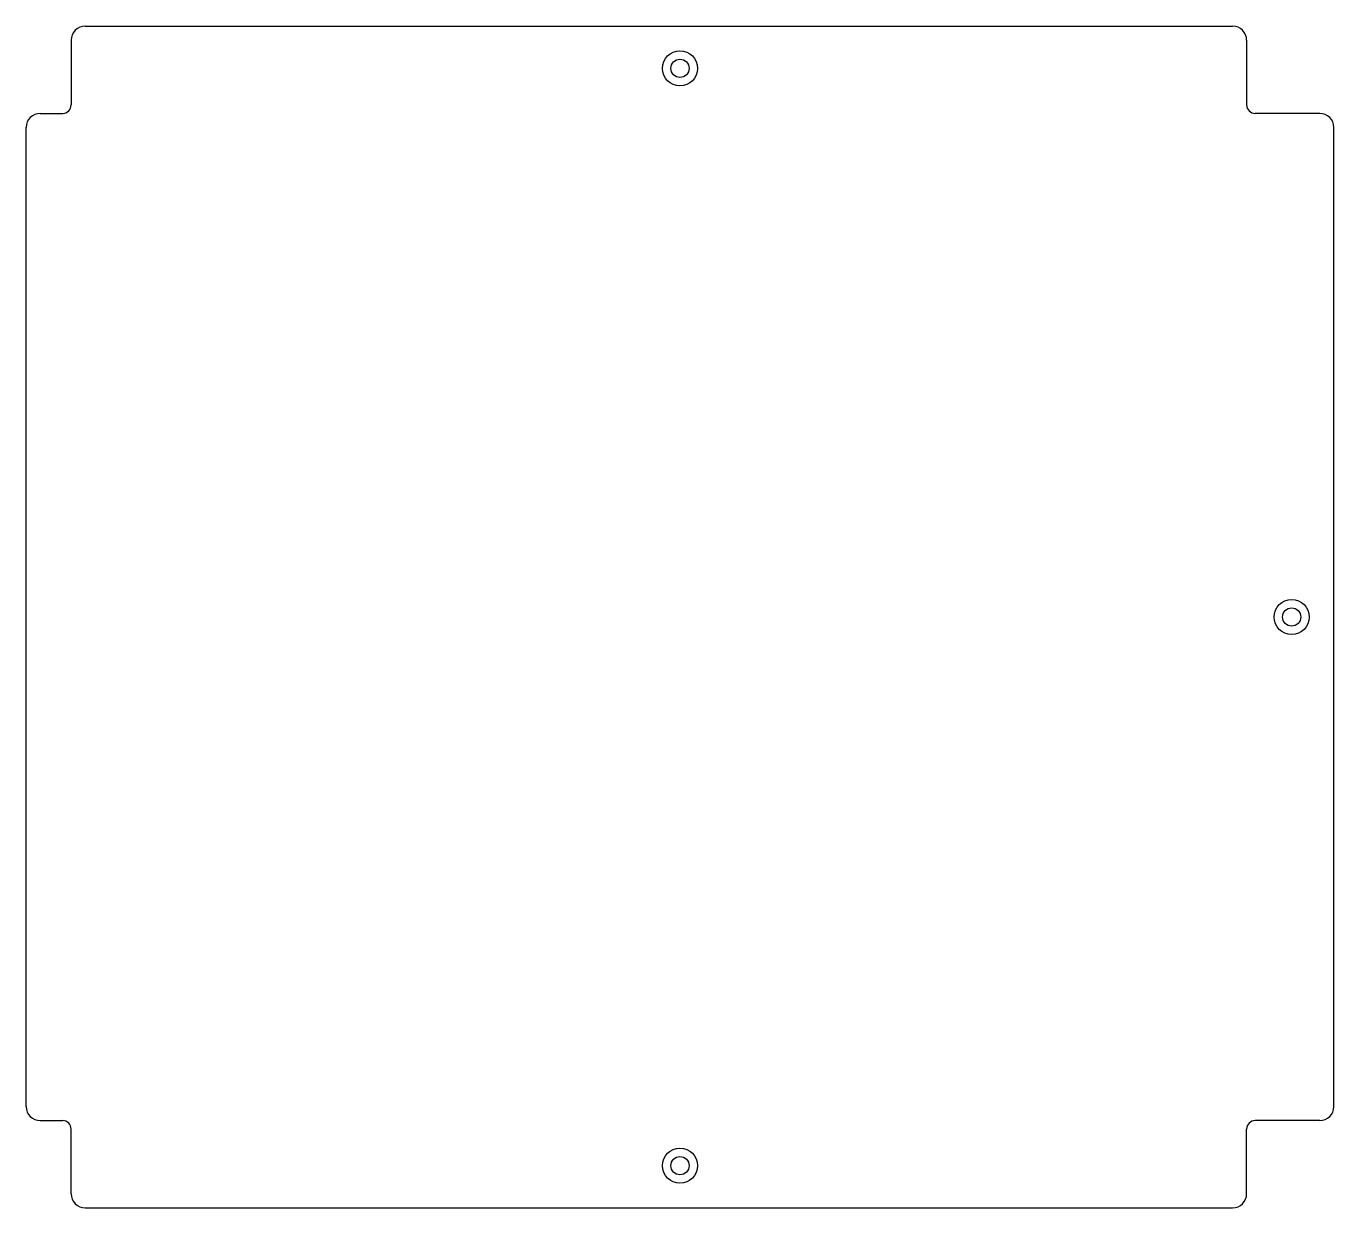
# Model space of a CAD drawing. Header units: metres. Extents: x 0 to 465, y 0 to 420.
import ezdxf

# ---------------------------------------------------------------- set-up
doc = ezdxf.new("R2010")
doc.units = ezdxf.units.M

msp = doc.modelspace()

# ---------------------------------------------------------------- linework, layer by layer
at = {"layer": 'CSK90_D12.5_TOP'}
for centre in [(232.5, 405), (450, 210), (232.5, 15)]:
    msp.add_circle(centre, 6.25, dxfattribs=at)
at = {"layer": 'CUT'}
for p, q in [((21, 420), (429, 420)), ((16, 415), (16, 392)), ((434, 415), (434, 392)), ((5, 389), (13, 389)), ((460, 389), (437, 389)), ((0, 36), (0, 384)), ((465, 36), (465, 384)), ((5, 31), (13, 31)), ((16, 5), (16, 28)), ((434, 5), (434, 28)), ((460, 31), (437, 31)), ((21, 0), (429, 0))]:
    msp.add_line(p, q, dxfattribs=at)
for centre in [(232.5, 405), (450, 210), (232.5, 15)]:
    msp.add_circle(centre, 3.25, dxfattribs=at)
for centre, radius, start, end in [((21, 415), 5, 90, 180), ((429, 415), 5, 0, 90), ((13, 392), 3, 270, 0), ((437, 392), 3, 180, 270), ((5, 384), 5, 90, 180), ((460, 384), 5, 0, 90), ((5, 36), 5, 180, 270), ((460, 36), 5, 270, 0), ((13, 28), 3, 0, 90), ((437, 28), 3, 90, 180), ((21, 5), 5, 180, 270), ((429, 5), 5, 270, 360)]:
    msp.add_arc(centre, radius, start, end, dxfattribs=at)

doc.saveas('drawing.dxf')
